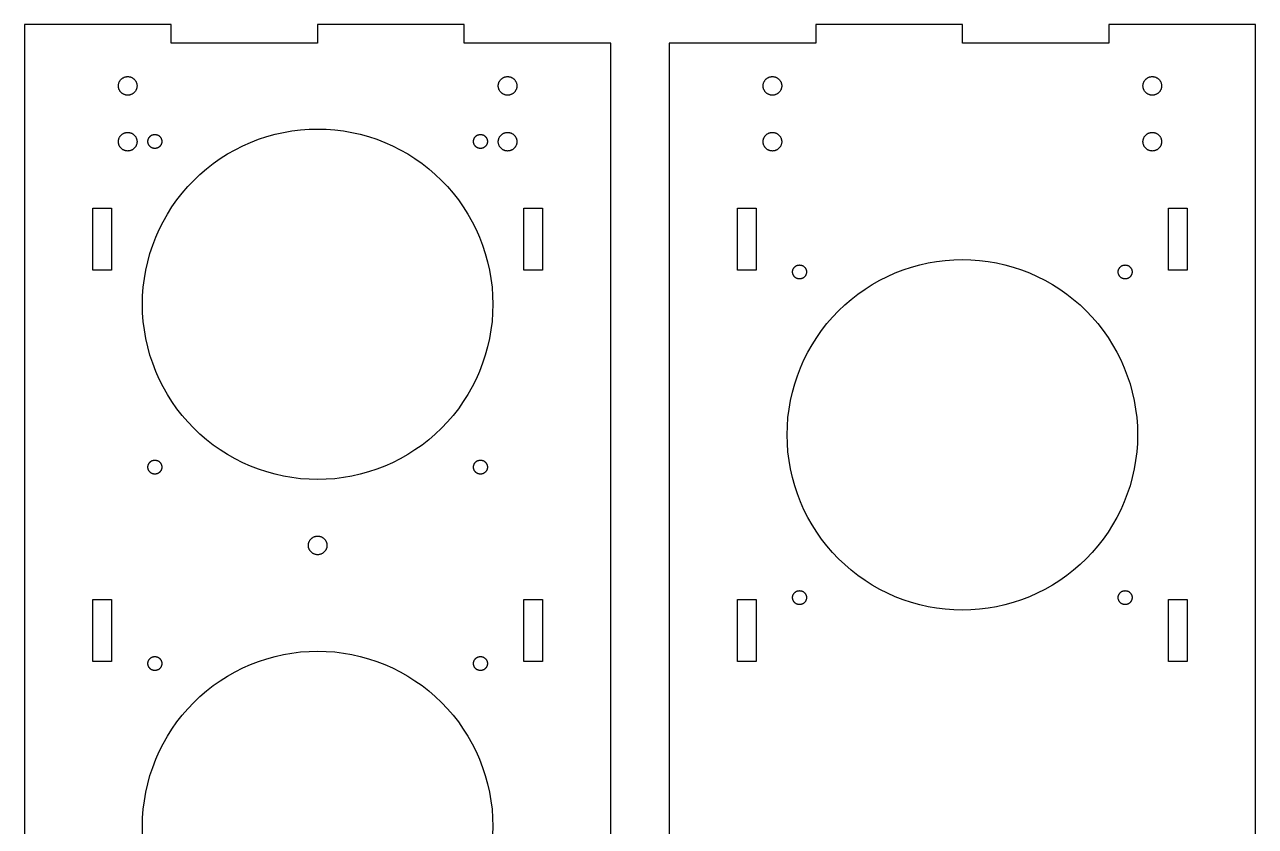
# Model space of a CAD drawing. Extents: x 0 to 927, y -6 to 1176.
# Drawn here: x 0 to 396.9, y 252.5 to 511 of the extents above; entities that cross this region are included whole.
import ezdxf

# ---------------------------------------------------------------- set-up
doc = ezdxf.new("R2010")
doc.units = 0
doc.layers.get('0').update_dxf_attribs({"linetype": 'CONTINUOUS'})

msp = doc.modelspace()

# ---------------------------------------------------------------- linework, layer by layer
for points in [[(47.25, 0), (94.5, 0), (94.5, -6), (141.75, -6), (141.75, 0), (189, 0), (189, 505), (141.75, 505), (141.75, 511), (94.5, 511), (94.5, 505), (47.25, 505), (47.25, 511), (0, 511), (0, -6), (47.25, -6)], [(302.4, 0), (349.65, 0), (349.65, -6), (396.9, -6), (396.9, 511), (349.65, 511), (349.65, 505), (302.4, 505), (302.4, 511), (255.15, 511), (255.15, 505), (207.9, 505), (207.9, 0), (255.15, 0), (255.15, -6), (302.4, -6)], [(33.1028, 488.254), (32.9559, 488.264), (32.8098, 488.282), (32.6647, 488.308), (32.5211, 488.34), (32.3791, 488.379), (32.2393, 488.425), (32.1019, 488.478), (31.9673, 488.538), (31.8358, 488.604), (31.7077, 488.677), (31.5833, 488.756), (31.4629, 488.84), (31.3468, 488.931), (31.2353, 489.027), (31.1287, 489.129), (31.0271, 489.235), (30.931, 489.347), (30.8404, 489.463), (30.7556, 489.583), (30.6768, 489.708), (30.6042, 489.836), (30.538, 489.967), (30.4784, 490.102), (30.4254, 490.239), (30.3792, 490.379), (30.3399, 490.521), (30.3076, 490.665), (30.2825, 490.81), (30.2644, 490.956), (30.2536, 491.103), (30.25, 491.25), (30.2536, 491.397), (30.2644, 491.544), (30.2825, 491.69), (30.3076, 491.835), (30.3399, 491.979), (30.3792, 492.121), (30.4254, 492.261), (30.4784, 492.398), (30.538, 492.533), (30.6042, 492.664), (30.6768, 492.792), (30.7556, 492.917), (30.8404, 493.037), (30.931, 493.153), (31.0271, 493.265), (31.1287, 493.371), (31.2353, 493.473), (31.3468, 493.569), (31.4629, 493.66), (31.5833, 493.744), (31.7077, 493.823), (31.8358, 493.896), (31.9673, 493.962), (32.1019, 494.022), (32.2393, 494.075), (32.3791, 494.121), (32.5211, 494.16), (32.6647, 494.192), (32.8098, 494.218), (32.9559, 494.236), (33.1028, 494.246), (33.25, 494.25), (33.3972, 494.246), (33.5441, 494.236), (33.6902, 494.218), (33.8353, 494.192), (33.9789, 494.16), (34.1209, 494.121), (34.2607, 494.075), (34.3981, 494.022), (34.5327, 493.962), (34.6642, 493.896), (34.7923, 493.823), (34.9167, 493.744), (35.0371, 493.66), (35.1532, 493.569), (35.2647, 493.473), (35.3713, 493.371), (35.4729, 493.265), (35.569, 493.153), (35.6596, 493.037), (35.7444, 492.917), (35.8232, 492.792), (35.8958, 492.664), (35.962, 492.533), (36.0216, 492.398), (36.0746, 492.261), (36.1208, 492.121), (36.1601, 491.979), (36.1924, 491.835), (36.2175, 491.69), (36.2356, 491.544), (36.2464, 491.397), (36.25, 491.25), (36.2464, 491.103), (36.2356, 490.956), (36.2175, 490.81), (36.1924, 490.665), (36.1601, 490.521), (36.1208, 490.379), (36.0746, 490.239), (36.0216, 490.102), (35.962, 489.967), (35.8958, 489.836), (35.8232, 489.708), (35.7444, 489.583), (35.6596, 489.463), (35.569, 489.347), (35.4729, 489.235), (35.3713, 489.129), (35.2647, 489.027), (35.1532, 488.931), (35.0371, 488.84), (34.9167, 488.756), (34.7923, 488.677), (34.6642, 488.604), (34.5327, 488.538), (34.3981, 488.478), (34.2607, 488.425), (34.1209, 488.379), (33.9789, 488.34), (33.8353, 488.308), (33.6902, 488.282), (33.5441, 488.264), (33.3972, 488.254), (33.25, 488.25)], [(155.603, 488.254), (155.456, 488.264), (155.31, 488.282), (155.165, 488.308), (155.021, 488.34), (154.879, 488.379), (154.739, 488.425), (154.602, 488.478), (154.467, 488.538), (154.336, 488.604), (154.208, 488.677), (154.083, 488.756), (153.963, 488.84), (153.847, 488.931), (153.735, 489.027), (153.629, 489.129), (153.527, 489.235), (153.431, 489.347), (153.34, 489.463), (153.256, 489.583), (153.177, 489.708), (153.104, 489.836), (153.038, 489.967), (152.978, 490.102), (152.925, 490.239), (152.879, 490.379), (152.84, 490.521), (152.808, 490.665), (152.782, 490.81), (152.764, 490.956), (152.754, 491.103), (152.75, 491.25), (152.754, 491.397), (152.764, 491.544), (152.782, 491.69), (152.808, 491.835), (152.84, 491.979), (152.879, 492.121), (152.925, 492.261), (152.978, 492.398), (153.038, 492.533), (153.104, 492.664), (153.177, 492.792), (153.256, 492.917), (153.34, 493.037), (153.431, 493.153), (153.527, 493.265), (153.629, 493.371), (153.735, 493.473), (153.847, 493.569), (153.963, 493.66), (154.083, 493.744), (154.208, 493.823), (154.336, 493.896), (154.467, 493.962), (154.602, 494.022), (154.739, 494.075), (154.879, 494.121), (155.021, 494.16), (155.165, 494.192), (155.31, 494.218), (155.456, 494.236), (155.603, 494.246), (155.75, 494.25), (155.897, 494.246), (156.044, 494.236), (156.19, 494.218), (156.335, 494.192), (156.479, 494.16), (156.621, 494.121), (156.761, 494.075), (156.898, 494.022), (157.033, 493.962), (157.164, 493.896), (157.292, 493.823), (157.417, 493.744), (157.537, 493.66), (157.653, 493.569), (157.765, 493.473), (157.871, 493.371), (157.973, 493.265), (158.069, 493.153), (158.16, 493.037), (158.244, 492.917), (158.323, 492.792), (158.396, 492.664), (158.462, 492.533), (158.522, 492.398), (158.575, 492.261), (158.621, 492.121), (158.66, 491.979), (158.692, 491.835), (158.718, 491.69), (158.736, 491.544), (158.746, 491.397), (158.75, 491.25), (158.746, 491.103), (158.736, 490.956), (158.718, 490.81), (158.692, 490.665), (158.66, 490.521), (158.621, 490.379), (158.575, 490.239), (158.522, 490.102), (158.462, 489.967), (158.396, 489.836), (158.323, 489.708), (158.244, 489.583), (158.16, 489.463), (158.069, 489.347), (157.973, 489.235), (157.871, 489.129), (157.765, 489.027), (157.653, 488.931), (157.537, 488.84), (157.417, 488.756), (157.292, 488.677), (157.164, 488.604), (157.033, 488.538), (156.898, 488.478), (156.761, 488.425), (156.621, 488.379), (156.479, 488.34), (156.335, 488.308), (156.19, 488.282), (156.044, 488.264), (155.897, 488.254), (155.75, 488.25)], [(241.003, 488.254), (240.856, 488.264), (240.71, 488.282), (240.565, 488.308), (240.421, 488.34), (240.279, 488.379), (240.139, 488.425), (240.002, 488.478), (239.867, 488.538), (239.736, 488.604), (239.608, 488.677), (239.483, 488.756), (239.363, 488.84), (239.247, 488.931), (239.135, 489.027), (239.029, 489.129), (238.927, 489.235), (238.831, 489.347), (238.74, 489.463), (238.656, 489.583), (238.577, 489.708), (238.504, 489.836), (238.438, 489.967), (238.378, 490.102), (238.325, 490.239), (238.279, 490.379), (238.24, 490.521), (238.208, 490.665), (238.182, 490.81), (238.164, 490.956), (238.154, 491.103), (238.15, 491.25), (238.154, 491.397), (238.164, 491.544), (238.182, 491.69), (238.208, 491.835), (238.24, 491.979), (238.279, 492.121), (238.325, 492.261), (238.378, 492.398), (238.438, 492.533), (238.504, 492.664), (238.577, 492.792), (238.656, 492.917), (238.74, 493.037), (238.831, 493.153), (238.927, 493.265), (239.029, 493.371), (239.135, 493.473), (239.247, 493.569), (239.363, 493.66), (239.483, 493.744), (239.608, 493.823), (239.736, 493.896), (239.867, 493.962), (240.002, 494.022), (240.139, 494.075), (240.279, 494.121), (240.421, 494.16), (240.565, 494.192), (240.71, 494.218), (240.856, 494.236), (241.003, 494.246), (241.15, 494.25), (241.297, 494.246), (241.444, 494.236), (241.59, 494.218), (241.735, 494.192), (241.879, 494.16), (242.021, 494.121), (242.161, 494.075), (242.298, 494.022), (242.433, 493.962), (242.564, 493.896), (242.692, 493.823), (242.817, 493.744), (242.937, 493.66), (243.053, 493.569), (243.165, 493.473), (243.271, 493.371), (243.373, 493.265), (243.469, 493.153), (243.56, 493.037), (243.644, 492.917), (243.723, 492.792), (243.796, 492.664), (243.862, 492.533), (243.922, 492.398), (243.975, 492.261), (244.021, 492.121), (244.06, 491.979), (244.092, 491.835), (244.118, 491.69), (244.136, 491.544), (244.146, 491.397), (244.15, 491.25), (244.146, 491.103), (244.136, 490.956), (244.118, 490.81), (244.092, 490.665), (244.06, 490.521), (244.021, 490.379), (243.975, 490.239), (243.922, 490.102), (243.862, 489.967), (243.796, 489.836), (243.723, 489.708), (243.644, 489.583), (243.56, 489.463), (243.469, 489.347), (243.373, 489.235), (243.271, 489.129), (243.165, 489.027), (243.053, 488.931), (242.937, 488.84), (242.817, 488.756), (242.692, 488.677), (242.564, 488.604), (242.433, 488.538), (242.298, 488.478), (242.161, 488.425), (242.021, 488.379), (241.879, 488.34), (241.735, 488.308), (241.59, 488.282), (241.444, 488.264), (241.297, 488.254), (241.15, 488.25)], [(363.503, 488.254), (363.356, 488.264), (363.21, 488.282), (363.065, 488.308), (362.921, 488.34), (362.779, 488.379), (362.639, 488.425), (362.502, 488.478), (362.367, 488.538), (362.236, 488.604), (362.108, 488.677), (361.983, 488.756), (361.863, 488.84), (361.747, 488.931), (361.635, 489.027), (361.529, 489.129), (361.427, 489.235), (361.331, 489.347), (361.24, 489.463), (361.156, 489.583), (361.077, 489.708), (361.004, 489.836), (360.938, 489.967), (360.878, 490.102), (360.825, 490.239), (360.779, 490.379), (360.74, 490.521), (360.708, 490.665), (360.682, 490.81), (360.664, 490.956), (360.654, 491.103), (360.65, 491.25), (360.654, 491.397), (360.664, 491.544), (360.682, 491.69), (360.708, 491.835), (360.74, 491.979), (360.779, 492.121), (360.825, 492.261), (360.878, 492.398), (360.938, 492.533), (361.004, 492.664), (361.077, 492.792), (361.156, 492.917), (361.24, 493.037), (361.331, 493.153), (361.427, 493.265), (361.529, 493.371), (361.635, 493.473), (361.747, 493.569), (361.863, 493.66), (361.983, 493.744), (362.108, 493.823), (362.236, 493.896), (362.367, 493.962), (362.502, 494.022), (362.639, 494.075), (362.779, 494.121), (362.921, 494.16), (363.065, 494.192), (363.21, 494.218), (363.356, 494.236), (363.503, 494.246), (363.65, 494.25), (363.797, 494.246), (363.944, 494.236), (364.09, 494.218), (364.235, 494.192), (364.379, 494.16), (364.521, 494.121), (364.661, 494.075), (364.798, 494.022), (364.933, 493.962), (365.064, 493.896), (365.192, 493.823), (365.317, 493.744), (365.437, 493.66), (365.553, 493.569), (365.665, 493.473), (365.771, 493.371), (365.873, 493.265), (365.969, 493.153), (366.06, 493.037), (366.144, 492.917), (366.223, 492.792), (366.296, 492.664), (366.362, 492.533), (366.422, 492.398), (366.475, 492.261), (366.521, 492.121), (366.56, 491.979), (366.592, 491.835), (366.618, 491.69), (366.636, 491.544), (366.646, 491.397), (366.65, 491.25), (366.646, 491.103), (366.636, 490.956), (366.618, 490.81), (366.592, 490.665), (366.56, 490.521), (366.521, 490.379), (366.475, 490.239), (366.422, 490.102), (366.362, 489.967), (366.296, 489.836), (366.223, 489.708), (366.144, 489.583), (366.06, 489.463), (365.969, 489.347), (365.873, 489.235), (365.771, 489.129), (365.665, 489.027), (365.553, 488.931), (365.437, 488.84), (365.317, 488.756), (365.192, 488.677), (365.064, 488.604), (364.933, 488.538), (364.798, 488.478), (364.661, 488.425), (364.521, 488.379), (364.379, 488.34), (364.235, 488.308), (364.09, 488.282), (363.944, 488.264), (363.797, 488.254), (363.65, 488.25)], [(91.7277, 364.401), (88.962, 364.605), (86.2097, 364.945), (83.4774, 365.419), (80.7716, 366.027), (78.0989, 366.766), (75.4657, 367.636), (72.8784, 368.634), (70.3431, 369.758), (67.8661, 371.005), (65.4532, 372.372), (63.1103, 373.855), (60.843, 375.452), (58.6568, 377.158), (56.5569, 378.97), (54.5485, 380.882), (52.6363, 382.89), (50.8249, 384.99), (49.1188, 387.176), (47.522, 389.444), (46.0383, 391.787), (44.6714, 394.199), (43.4246, 396.676), (42.3008, 399.212), (41.3028, 401.799), (40.4329, 404.432), (39.6932, 407.105), (39.0856, 409.811), (38.6115, 412.543), (38.2721, 415.295), (38.0681, 418.061), (38, 420.833), (38.0681, 423.606), (38.2721, 426.371), (38.6115, 429.124), (39.0856, 431.856), (39.6932, 434.562), (40.4329, 437.234), (41.3028, 439.868), (42.3008, 442.455), (43.4246, 444.99), (44.6714, 447.467), (46.0383, 449.88), (47.522, 452.223), (49.1188, 454.49), (50.8249, 456.677), (52.6363, 458.776), (54.5485, 460.785), (56.5569, 462.697), (58.6568, 464.508), (60.843, 466.215), (63.1103, 467.811), (65.4532, 469.295), (67.8661, 470.662), (70.3431, 471.909), (72.8784, 473.033), (75.4657, 474.031), (78.0989, 474.9), (80.7716, 475.64), (83.4774, 476.248), (86.2097, 476.722), (88.962, 477.061), (91.7277, 477.265), (94.5, 477.333), (97.2723, 477.265), (100.038, 477.061), (102.79, 476.722), (105.523, 476.248), (108.228, 475.64), (110.901, 474.9), (113.534, 474.031), (116.122, 473.033), (118.657, 471.909), (121.134, 470.662), (123.547, 469.295), (125.89, 467.811), (128.157, 466.215), (130.343, 464.508), (132.443, 462.697), (134.452, 460.785), (136.364, 458.776), (138.175, 456.677), (139.881, 454.49), (141.478, 452.223), (142.962, 449.88), (144.329, 447.467), (145.575, 444.99), (146.699, 442.455), (147.697, 439.868), (148.567, 437.234), (149.307, 434.562), (149.914, 431.856), (150.388, 429.124), (150.728, 426.371), (150.932, 423.606), (151, 420.833), (150.932, 418.061), (150.728, 415.295), (150.388, 412.543), (149.914, 409.811), (149.307, 407.105), (148.567, 404.432), (147.697, 401.799), (146.699, 399.212), (145.575, 396.676), (144.329, 394.199), (142.962, 391.787), (141.478, 389.444), (139.881, 387.176), (138.175, 384.99), (136.364, 382.89), (134.452, 380.882), (132.443, 378.97), (130.343, 377.158), (128.157, 375.452), (125.89, 373.855), (123.547, 372.372), (121.134, 371.005), (118.657, 369.758), (116.122, 368.634), (113.534, 367.636), (110.901, 366.766), (108.228, 366.027), (105.523, 365.419), (102.79, 364.945), (100.038, 364.605), (97.2723, 364.401), (94.5, 364.333)], [(33.1028, 470.254), (32.9559, 470.264), (32.8098, 470.282), (32.6647, 470.308), (32.5211, 470.34), (32.3791, 470.379), (32.2393, 470.425), (32.1019, 470.478), (31.9673, 470.538), (31.8358, 470.604), (31.7077, 470.677), (31.5833, 470.756), (31.4629, 470.84), (31.3468, 470.931), (31.2353, 471.027), (31.1287, 471.129), (31.0271, 471.235), (30.931, 471.347), (30.8404, 471.463), (30.7556, 471.583), (30.6768, 471.708), (30.6042, 471.836), (30.538, 471.967), (30.4784, 472.102), (30.4254, 472.239), (30.3792, 472.379), (30.3399, 472.521), (30.3076, 472.665), (30.2825, 472.81), (30.2644, 472.956), (30.2536, 473.103), (30.25, 473.25), (30.2536, 473.397), (30.2644, 473.544), (30.2825, 473.69), (30.3076, 473.835), (30.3399, 473.979), (30.3792, 474.121), (30.4254, 474.261), (30.4784, 474.398), (30.538, 474.533), (30.6042, 474.664), (30.6768, 474.792), (30.7556, 474.917), (30.8404, 475.037), (30.931, 475.153), (31.0271, 475.265), (31.1287, 475.371), (31.2353, 475.473), (31.3468, 475.569), (31.4629, 475.66), (31.5833, 475.744), (31.7077, 475.823), (31.8358, 475.896), (31.9673, 475.962), (32.1019, 476.022), (32.2393, 476.075), (32.3791, 476.121), (32.5211, 476.16), (32.6647, 476.192), (32.8098, 476.218), (32.9559, 476.236), (33.1028, 476.246), (33.25, 476.25), (33.3972, 476.246), (33.5441, 476.236), (33.6902, 476.218), (33.8353, 476.192), (33.9789, 476.16), (34.1209, 476.121), (34.2607, 476.075), (34.3981, 476.022), (34.5327, 475.962), (34.6642, 475.896), (34.7923, 475.823), (34.9167, 475.744), (35.0371, 475.66), (35.1532, 475.569), (35.2647, 475.473), (35.3713, 475.371), (35.4729, 475.265), (35.569, 475.153), (35.6596, 475.037), (35.7444, 474.917), (35.8232, 474.792), (35.8958, 474.664), (35.962, 474.533), (36.0216, 474.398), (36.0746, 474.261), (36.1208, 474.121), (36.1601, 473.979), (36.1924, 473.835), (36.2175, 473.69), (36.2356, 473.544), (36.2464, 473.397), (36.25, 473.25), (36.2464, 473.103), (36.2356, 472.956), (36.2175, 472.81), (36.1924, 472.665), (36.1601, 472.521), (36.1208, 472.379), (36.0746, 472.239), (36.0216, 472.102), (35.962, 471.967), (35.8958, 471.836), (35.8232, 471.708), (35.7444, 471.583), (35.6596, 471.463), (35.569, 471.347), (35.4729, 471.235), (35.3713, 471.129), (35.2647, 471.027), (35.1532, 470.931), (35.0371, 470.84), (34.9167, 470.756), (34.7923, 470.677), (34.6642, 470.604), (34.5327, 470.538), (34.3981, 470.478), (34.2607, 470.425), (34.1209, 470.379), (33.9789, 470.34), (33.8353, 470.308), (33.6902, 470.282), (33.5441, 470.264), (33.3972, 470.254), (33.25, 470.25)], [(41.8896, 471.086), (41.7795, 471.094), (41.6699, 471.108), (41.561, 471.127), (41.4533, 471.151), (41.3469, 471.18), (41.242, 471.215), (41.139, 471.255), (41.038, 471.299), (40.9394, 471.349), (40.8433, 471.403), (40.75, 471.463), (40.6597, 471.526), (40.5726, 471.594), (40.489, 471.666), (40.409, 471.742), (40.3329, 471.822), (40.2607, 471.906), (40.1928, 471.993), (40.1292, 472.083), (40.0701, 472.177), (40.0157, 472.273), (39.966, 472.371), (39.9213, 472.472), (39.8815, 472.575), (39.8469, 472.68), (39.8174, 472.787), (39.7932, 472.894), (39.7744, 473.003), (39.7608, 473.113), (39.7527, 473.223), (39.75, 473.333), (39.7527, 473.444), (39.7608, 473.554), (39.7744, 473.663), (39.7932, 473.772), (39.8174, 473.88), (39.8469, 473.986), (39.8815, 474.091), (39.9213, 474.194), (39.966, 474.295), (40.0157, 474.394), (40.0701, 474.49), (40.1292, 474.583), (40.1928, 474.674), (40.2607, 474.761), (40.3329, 474.844), (40.409, 474.924), (40.489, 475), (40.5726, 475.073), (40.6597, 475.141), (40.75, 475.204), (40.8433, 475.263), (40.9394, 475.318), (41.038, 475.367), (41.139, 475.412), (41.242, 475.452), (41.3469, 475.486), (41.4533, 475.516), (41.561, 475.54), (41.6699, 475.559), (41.7795, 475.572), (41.8896, 475.581), (42, 475.583), (42.1104, 475.581), (42.2205, 475.572), (42.3301, 475.559), (42.439, 475.54), (42.5467, 475.516), (42.6531, 475.486), (42.758, 475.452), (42.861, 475.412), (42.962, 475.367), (43.0606, 475.318), (43.1567, 475.263), (43.25, 475.204), (43.3403, 475.141), (43.4274, 475.073), (43.511, 475), (43.591, 474.924), (43.6671, 474.844), (43.7393, 474.761), (43.8072, 474.674), (43.8708, 474.583), (43.9299, 474.49), (43.9843, 474.394), (44.034, 474.295), (44.0787, 474.194), (44.1185, 474.091), (44.1531, 473.986), (44.1826, 473.88), (44.2068, 473.772), (44.2256, 473.663), (44.2392, 473.554), (44.2473, 473.444), (44.25, 473.333), (44.2473, 473.223), (44.2392, 473.113), (44.2256, 473.003), (44.2068, 472.894), (44.1826, 472.787), (44.1531, 472.68), (44.1185, 472.575), (44.0787, 472.472), (44.034, 472.371), (43.9843, 472.273), (43.9299, 472.177), (43.8708, 472.083), (43.8072, 471.993), (43.7393, 471.906), (43.6671, 471.822), (43.591, 471.742), (43.511, 471.666), (43.4274, 471.594), (43.3403, 471.526), (43.25, 471.463), (43.1567, 471.403), (43.0606, 471.349), (42.962, 471.299), (42.861, 471.255), (42.758, 471.215), (42.6531, 471.18), (42.5467, 471.151), (42.439, 471.127), (42.3301, 471.108), (42.2205, 471.094), (42.1104, 471.086), (42, 471.083)], [(146.89, 471.086), (146.779, 471.094), (146.67, 471.108), (146.561, 471.127), (146.453, 471.151), (146.347, 471.18), (146.242, 471.215), (146.139, 471.255), (146.038, 471.299), (145.939, 471.349), (145.843, 471.403), (145.75, 471.463), (145.66, 471.526), (145.573, 471.594), (145.489, 471.666), (145.409, 471.742), (145.333, 471.822), (145.261, 471.906), (145.193, 471.993), (145.129, 472.083), (145.07, 472.177), (145.016, 472.273), (144.966, 472.371), (144.921, 472.472), (144.882, 472.575), (144.847, 472.68), (144.817, 472.787), (144.793, 472.894), (144.774, 473.003), (144.761, 473.113), (144.753, 473.223), (144.75, 473.333), (144.753, 473.444), (144.761, 473.554), (144.774, 473.663), (144.793, 473.772), (144.817, 473.88), (144.847, 473.986), (144.882, 474.091), (144.921, 474.194), (144.966, 474.295), (145.016, 474.394), (145.07, 474.49), (145.129, 474.583), (145.193, 474.674), (145.261, 474.761), (145.333, 474.844), (145.409, 474.924), (145.489, 475), (145.573, 475.073), (145.66, 475.141), (145.75, 475.204), (145.843, 475.263), (145.939, 475.318), (146.038, 475.367), (146.139, 475.412), (146.242, 475.452), (146.347, 475.486), (146.453, 475.516), (146.561, 475.54), (146.67, 475.559), (146.779, 475.572), (146.89, 475.581), (147, 475.583), (147.11, 475.581), (147.221, 475.572), (147.33, 475.559), (147.439, 475.54), (147.547, 475.516), (147.653, 475.486), (147.758, 475.452), (147.861, 475.412), (147.962, 475.367), (148.061, 475.318), (148.157, 475.263), (148.25, 475.204), (148.34, 475.141), (148.427, 475.073), (148.511, 475), (148.591, 474.924), (148.667, 474.844), (148.739, 474.761), (148.807, 474.674), (148.871, 474.583), (148.93, 474.49), (148.984, 474.394), (149.034, 474.295), (149.079, 474.194), (149.118, 474.091), (149.153, 473.986), (149.183, 473.88), (149.207, 473.772), (149.226, 473.663), (149.239, 473.554), (149.247, 473.444), (149.25, 473.333), (149.247, 473.223), (149.239, 473.113), (149.226, 473.003), (149.207, 472.894), (149.183, 472.787), (149.153, 472.68), (149.118, 472.575), (149.079, 472.472), (149.034, 472.371), (148.984, 472.273), (148.93, 472.177), (148.871, 472.083), (148.807, 471.993), (148.739, 471.906), (148.667, 471.822), (148.591, 471.742), (148.511, 471.666), (148.427, 471.594), (148.34, 471.526), (148.25, 471.463), (148.157, 471.403), (148.061, 471.349), (147.962, 471.299), (147.861, 471.255), (147.758, 471.215), (147.653, 471.18), (147.547, 471.151), (147.439, 471.127), (147.33, 471.108), (147.221, 471.094), (147.11, 471.086), (147, 471.083)], [(155.603, 470.254), (155.456, 470.264), (155.31, 470.282), (155.165, 470.308), (155.021, 470.34), (154.879, 470.379), (154.739, 470.425), (154.602, 470.478), (154.467, 470.538), (154.336, 470.604), (154.208, 470.677), (154.083, 470.756), (153.963, 470.84), (153.847, 470.931), (153.735, 471.027), (153.629, 471.129), (153.527, 471.235), (153.431, 471.347), (153.34, 471.463), (153.256, 471.583), (153.177, 471.708), (153.104, 471.836), (153.038, 471.967), (152.978, 472.102), (152.925, 472.239), (152.879, 472.379), (152.84, 472.521), (152.808, 472.665), (152.782, 472.81), (152.764, 472.956), (152.754, 473.103), (152.75, 473.25), (152.754, 473.397), (152.764, 473.544), (152.782, 473.69), (152.808, 473.835), (152.84, 473.979), (152.879, 474.121), (152.925, 474.261), (152.978, 474.398), (153.038, 474.533), (153.104, 474.664), (153.177, 474.792), (153.256, 474.917), (153.34, 475.037), (153.431, 475.153), (153.527, 475.265), (153.629, 475.371), (153.735, 475.473), (153.847, 475.569), (153.963, 475.66), (154.083, 475.744), (154.208, 475.823), (154.336, 475.896), (154.467, 475.962), (154.602, 476.022), (154.739, 476.075), (154.879, 476.121), (155.021, 476.16), (155.165, 476.192), (155.31, 476.218), (155.456, 476.236), (155.603, 476.246), (155.75, 476.25), (155.897, 476.246), (156.044, 476.236), (156.19, 476.218), (156.335, 476.192), (156.479, 476.16), (156.621, 476.121), (156.761, 476.075), (156.898, 476.022), (157.033, 475.962), (157.164, 475.896), (157.292, 475.823), (157.417, 475.744), (157.537, 475.66), (157.653, 475.569), (157.765, 475.473), (157.871, 475.371), (157.973, 475.265), (158.069, 475.153), (158.16, 475.037), (158.244, 474.917), (158.323, 474.792), (158.396, 474.664), (158.462, 474.533), (158.522, 474.398), (158.575, 474.261), (158.621, 474.121), (158.66, 473.979), (158.692, 473.835), (158.718, 473.69), (158.736, 473.544), (158.746, 473.397), (158.75, 473.25), (158.746, 473.103), (158.736, 472.956), (158.718, 472.81), (158.692, 472.665), (158.66, 472.521), (158.621, 472.379), (158.575, 472.239), (158.522, 472.102), (158.462, 471.967), (158.396, 471.836), (158.323, 471.708), (158.244, 471.583), (158.16, 471.463), (158.069, 471.347), (157.973, 471.235), (157.871, 471.129), (157.765, 471.027), (157.653, 470.931), (157.537, 470.84), (157.417, 470.756), (157.292, 470.677), (157.164, 470.604), (157.033, 470.538), (156.898, 470.478), (156.761, 470.425), (156.621, 470.379), (156.479, 470.34), (156.335, 470.308), (156.19, 470.282), (156.044, 470.264), (155.897, 470.254), (155.75, 470.25)], [(241.003, 470.254), (240.856, 470.264), (240.71, 470.282), (240.565, 470.308), (240.421, 470.34), (240.279, 470.379), (240.139, 470.425), (240.002, 470.478), (239.867, 470.538), (239.736, 470.604), (239.608, 470.677), (239.483, 470.756), (239.363, 470.84), (239.247, 470.931), (239.135, 471.027), (239.029, 471.129), (238.927, 471.235), (238.831, 471.347), (238.74, 471.463), (238.656, 471.583), (238.577, 471.708), (238.504, 471.836), (238.438, 471.967), (238.378, 472.102), (238.325, 472.239), (238.279, 472.379), (238.24, 472.521), (238.208, 472.665), (238.182, 472.81), (238.164, 472.956), (238.154, 473.103), (238.15, 473.25), (238.154, 473.397), (238.164, 473.544), (238.182, 473.69), (238.208, 473.835), (238.24, 473.979), (238.279, 474.121), (238.325, 474.261), (238.378, 474.398), (238.438, 474.533), (238.504, 474.664), (238.577, 474.792), (238.656, 474.917), (238.74, 475.037), (238.831, 475.153), (238.927, 475.265), (239.029, 475.371), (239.135, 475.473), (239.247, 475.569), (239.363, 475.66), (239.483, 475.744), (239.608, 475.823), (239.736, 475.896), (239.867, 475.962), (240.002, 476.022), (240.139, 476.075), (240.279, 476.121), (240.421, 476.16), (240.565, 476.192), (240.71, 476.218), (240.856, 476.236), (241.003, 476.246), (241.15, 476.25), (241.297, 476.246), (241.444, 476.236), (241.59, 476.218), (241.735, 476.192), (241.879, 476.16), (242.021, 476.121), (242.161, 476.075), (242.298, 476.022), (242.433, 475.962), (242.564, 475.896), (242.692, 475.823), (242.817, 475.744), (242.937, 475.66), (243.053, 475.569), (243.165, 475.473), (243.271, 475.371), (243.373, 475.265), (243.469, 475.153), (243.56, 475.037), (243.644, 474.917), (243.723, 474.792), (243.796, 474.664), (243.862, 474.533), (243.922, 474.398), (243.975, 474.261), (244.021, 474.121), (244.06, 473.979), (244.092, 473.835), (244.118, 473.69), (244.136, 473.544), (244.146, 473.397), (244.15, 473.25), (244.146, 473.103), (244.136, 472.956), (244.118, 472.81), (244.092, 472.665), (244.06, 472.521), (244.021, 472.379), (243.975, 472.239), (243.922, 472.102), (243.862, 471.967), (243.796, 471.836), (243.723, 471.708), (243.644, 471.583), (243.56, 471.463), (243.469, 471.347), (243.373, 471.235), (243.271, 471.129), (243.165, 471.027), (243.053, 470.931), (242.937, 470.84), (242.817, 470.756), (242.692, 470.677), (242.564, 470.604), (242.433, 470.538), (242.298, 470.478), (242.161, 470.425), (242.021, 470.379), (241.879, 470.34), (241.735, 470.308), (241.59, 470.282), (241.444, 470.264), (241.297, 470.254), (241.15, 470.25)], [(363.503, 470.254), (363.356, 470.264), (363.21, 470.282), (363.065, 470.308), (362.921, 470.34), (362.779, 470.379), (362.639, 470.425), (362.502, 470.478), (362.367, 470.538), (362.236, 470.604), (362.108, 470.677), (361.983, 470.756), (361.863, 470.84), (361.747, 470.931), (361.635, 471.027), (361.529, 471.129), (361.427, 471.235), (361.331, 471.347), (361.24, 471.463), (361.156, 471.583), (361.077, 471.708), (361.004, 471.836), (360.938, 471.967), (360.878, 472.102), (360.825, 472.239), (360.779, 472.379), (360.74, 472.521), (360.708, 472.665), (360.682, 472.81), (360.664, 472.956), (360.654, 473.103), (360.65, 473.25), (360.654, 473.397), (360.664, 473.544), (360.682, 473.69), (360.708, 473.835), (360.74, 473.979), (360.779, 474.121), (360.825, 474.261), (360.878, 474.398), (360.938, 474.533), (361.004, 474.664), (361.077, 474.792), (361.156, 474.917), (361.24, 475.037), (361.331, 475.153), (361.427, 475.265), (361.529, 475.371), (361.635, 475.473), (361.747, 475.569), (361.863, 475.66), (361.983, 475.744), (362.108, 475.823), (362.236, 475.896), (362.367, 475.962), (362.502, 476.022), (362.639, 476.075), (362.779, 476.121), (362.921, 476.16), (363.065, 476.192), (363.21, 476.218), (363.356, 476.236), (363.503, 476.246), (363.65, 476.25), (363.797, 476.246), (363.944, 476.236), (364.09, 476.218), (364.235, 476.192), (364.379, 476.16), (364.521, 476.121), (364.661, 476.075), (364.798, 476.022), (364.933, 475.962), (365.064, 475.896), (365.192, 475.823), (365.317, 475.744), (365.437, 475.66), (365.553, 475.569), (365.665, 475.473), (365.771, 475.371), (365.873, 475.265), (365.969, 475.153), (366.06, 475.037), (366.144, 474.917), (366.223, 474.792), (366.296, 474.664), (366.362, 474.533), (366.422, 474.398), (366.475, 474.261), (366.521, 474.121), (366.56, 473.979), (366.592, 473.835), (366.618, 473.69), (366.636, 473.544), (366.646, 473.397), (366.65, 473.25), (366.646, 473.103), (366.636, 472.956), (366.618, 472.81), (366.592, 472.665), (366.56, 472.521), (366.521, 472.379), (366.475, 472.239), (366.422, 472.102), (366.362, 471.967), (366.296, 471.836), (366.223, 471.708), (366.144, 471.583), (366.06, 471.463), (365.969, 471.347), (365.873, 471.235), (365.771, 471.129), (365.665, 471.027), (365.553, 470.931), (365.437, 470.84), (365.317, 470.756), (365.192, 470.677), (365.064, 470.604), (364.933, 470.538), (364.798, 470.478), (364.661, 470.425), (364.521, 470.379), (364.379, 470.34), (364.235, 470.308), (364.09, 470.282), (363.944, 470.264), (363.797, 470.254), (363.65, 470.25)], [(22, 451.875), (28, 451.875), (28, 431.875), (22, 431.875)], [(161, 451.875), (167, 451.875), (167, 431.875), (161, 431.875)], [(229.9, 451.875), (235.9, 451.875), (235.9, 431.875), (229.9, 431.875)], [(368.9, 451.875), (374.9, 451.875), (374.9, 431.875), (368.9, 431.875)], [(299.628, 322.318), (296.862, 322.522), (294.11, 322.862), (291.377, 323.336), (288.672, 323.943), (285.999, 324.683), (283.366, 325.553), (280.778, 326.551), (278.243, 327.675), (275.766, 328.921), (273.353, 330.288), (271.01, 331.772), (268.743, 333.369), (266.557, 335.075), (264.457, 336.886), (262.448, 338.798), (260.536, 340.807), (258.725, 342.907), (257.019, 345.093), (255.422, 347.36), (253.938, 349.703), (252.571, 352.116), (251.325, 354.593), (250.201, 357.128), (249.203, 359.716), (248.333, 362.349), (247.593, 365.022), (246.986, 367.727), (246.512, 370.46), (246.172, 373.212), (245.968, 375.978), (245.9, 378.75), (245.968, 381.522), (246.172, 384.288), (246.512, 387.04), (246.986, 389.773), (247.593, 392.478), (248.333, 395.151), (249.203, 397.784), (250.201, 400.372), (251.325, 402.907), (252.571, 405.384), (253.938, 407.797), (255.422, 410.14), (257.019, 412.407), (258.725, 414.593), (260.536, 416.693), (262.448, 418.702), (264.457, 420.614), (266.557, 422.425), (268.743, 424.131), (271.01, 425.728), (273.353, 427.212), (275.766, 428.579), (278.243, 429.825), (280.778, 430.949), (283.366, 431.947), (285.999, 432.817), (288.672, 433.557), (291.377, 434.164), (294.11, 434.638), (296.862, 434.978), (299.628, 435.182), (302.4, 435.25), (305.172, 435.182), (307.938, 434.978), (310.69, 434.638), (313.423, 434.164), (316.128, 433.557), (318.801, 432.817), (321.434, 431.947), (324.022, 430.949), (326.557, 429.825), (329.034, 428.579), (331.447, 427.212), (333.79, 425.728), (336.057, 424.131), (338.243, 422.425), (340.343, 420.614), (342.352, 418.702), (344.264, 416.693), (346.075, 414.593), (347.781, 412.407), (349.378, 410.14), (350.862, 407.797), (352.229, 405.384), (353.475, 402.907), (354.599, 400.372), (355.597, 397.784), (356.467, 395.151), (357.207, 392.478), (357.814, 389.773), (358.288, 387.04), (358.628, 384.288), (358.832, 381.522), (358.9, 378.75), (358.832, 375.978), (358.628, 373.212), (358.288, 370.46), (357.814, 367.727), (357.207, 365.022), (356.467, 362.349), (355.597, 359.716), (354.599, 357.128), (353.475, 354.593), (352.229, 352.116), (350.862, 349.703), (349.378, 347.36), (347.781, 345.093), (346.075, 342.907), (344.264, 340.807), (342.352, 338.798), (340.343, 336.886), (338.243, 335.075), (336.057, 333.369), (333.79, 331.772), (331.447, 330.288), (329.034, 328.921), (326.557, 327.675), (324.022, 326.551), (321.434, 325.553), (318.801, 324.683), (316.128, 323.943), (313.423, 323.336), (310.69, 322.862), (307.938, 322.522), (305.172, 322.318), (302.4, 322.25)], [(249.79, 429.003), (249.679, 429.011), (249.57, 429.024), (249.461, 429.043), (249.353, 429.067), (249.247, 429.097), (249.142, 429.132), (249.039, 429.171), (248.938, 429.216), (248.839, 429.266), (248.743, 429.32), (248.65, 429.379), (248.56, 429.443), (248.473, 429.511), (248.389, 429.583), (248.309, 429.659), (248.233, 429.739), (248.161, 429.823), (248.093, 429.91), (248.029, 430), (247.97, 430.093), (247.916, 430.189), (247.866, 430.288), (247.821, 430.389), (247.782, 430.492), (247.747, 430.597), (247.717, 430.703), (247.693, 430.811), (247.674, 430.92), (247.661, 431.029), (247.653, 431.14), (247.65, 431.25), (247.653, 431.36), (247.661, 431.471), (247.674, 431.58), (247.693, 431.689), (247.717, 431.797), (247.747, 431.903), (247.782, 432.008), (247.821, 432.111), (247.866, 432.212), (247.916, 432.311), (247.97, 432.407), (248.029, 432.5), (248.093, 432.59), (248.161, 432.677), (248.233, 432.761), (248.309, 432.841), (248.389, 432.917), (248.473, 432.989), (248.56, 433.057), (248.65, 433.121), (248.743, 433.18), (248.839, 433.234), (248.938, 433.284), (249.039, 433.329), (249.142, 433.368), (249.247, 433.403), (249.353, 433.433), (249.461, 433.457), (249.57, 433.476), (249.679, 433.489), (249.79, 433.497), (249.9, 433.5), (250.01, 433.497), (250.121, 433.489), (250.23, 433.476), (250.339, 433.457), (250.447, 433.433), (250.553, 433.403), (250.658, 433.368), (250.761, 433.329), (250.862, 433.284), (250.961, 433.234), (251.057, 433.18), (251.15, 433.121), (251.24, 433.057), (251.327, 432.989), (251.411, 432.917), (251.491, 432.841), (251.567, 432.761), (251.639, 432.677), (251.707, 432.59), (251.771, 432.5), (251.83, 432.407), (251.884, 432.311), (251.934, 432.212), (251.979, 432.111), (252.018, 432.008), (252.053, 431.903), (252.083, 431.797), (252.107, 431.689), (252.126, 431.58), (252.139, 431.471), (252.147, 431.36), (252.15, 431.25), (252.147, 431.14), (252.139, 431.029), (252.126, 430.92), (252.107, 430.811), (252.083, 430.703), (252.053, 430.597), (252.018, 430.492), (251.979, 430.389), (251.934, 430.288), (251.884, 430.189), (251.83, 430.093), (251.771, 430), (251.707, 429.91), (251.639, 429.823), (251.567, 429.739), (251.491, 429.659), (251.411, 429.583), (251.327, 429.511), (251.24, 429.443), (251.15, 429.379), (251.057, 429.32), (250.961, 429.266), (250.862, 429.216), (250.761, 429.171), (250.658, 429.132), (250.553, 429.097), (250.447, 429.067), (250.339, 429.043), (250.23, 429.024), (250.121, 429.011), (250.01, 429.003), (249.9, 429)], [(354.79, 429.003), (354.679, 429.011), (354.57, 429.024), (354.461, 429.043), (354.353, 429.067), (354.247, 429.097), (354.142, 429.132), (354.039, 429.171), (353.938, 429.216), (353.839, 429.266), (353.743, 429.32), (353.65, 429.379), (353.56, 429.443), (353.473, 429.511), (353.389, 429.583), (353.309, 429.659), (353.233, 429.739), (353.161, 429.823), (353.093, 429.91), (353.029, 430), (352.97, 430.093), (352.916, 430.189), (352.866, 430.288), (352.821, 430.389), (352.782, 430.492), (352.747, 430.597), (352.717, 430.703), (352.693, 430.811), (352.674, 430.92), (352.661, 431.029), (352.653, 431.14), (352.65, 431.25), (352.653, 431.36), (352.661, 431.471), (352.674, 431.58), (352.693, 431.689), (352.717, 431.797), (352.747, 431.903), (352.782, 432.008), (352.821, 432.111), (352.866, 432.212), (352.916, 432.311), (352.97, 432.407), (353.029, 432.5), (353.093, 432.59), (353.161, 432.677), (353.233, 432.761), (353.309, 432.841), (353.389, 432.917), (353.473, 432.989), (353.56, 433.057), (353.65, 433.121), (353.743, 433.18), (353.839, 433.234), (353.938, 433.284), (354.039, 433.329), (354.142, 433.368), (354.247, 433.403), (354.353, 433.433), (354.461, 433.457), (354.57, 433.476), (354.679, 433.489), (354.79, 433.497), (354.9, 433.5), (355.01, 433.497), (355.121, 433.489), (355.23, 433.476), (355.339, 433.457), (355.447, 433.433), (355.553, 433.403), (355.658, 433.368), (355.761, 433.329), (355.862, 433.284), (355.961, 433.234), (356.057, 433.18), (356.15, 433.121), (356.24, 433.057), (356.327, 432.989), (356.411, 432.917), (356.491, 432.841), (356.567, 432.761), (356.639, 432.677), (356.707, 432.59), (356.771, 432.5), (356.83, 432.407), (356.884, 432.311), (356.934, 432.212), (356.979, 432.111), (357.018, 432.008), (357.053, 431.903), (357.083, 431.797), (357.107, 431.689), (357.126, 431.58), (357.139, 431.471), (357.147, 431.36), (357.15, 431.25), (357.147, 431.14), (357.139, 431.029), (357.126, 430.92), (357.107, 430.811), (357.083, 430.703), (357.053, 430.597), (357.018, 430.492), (356.979, 430.389), (356.934, 430.288), (356.884, 430.189), (356.83, 430.093), (356.771, 430), (356.707, 429.91), (356.639, 429.823), (356.567, 429.739), (356.491, 429.659), (356.411, 429.583), (356.327, 429.511), (356.24, 429.443), (356.15, 429.379), (356.057, 429.32), (355.961, 429.266), (355.862, 429.216), (355.761, 429.171), (355.658, 429.132), (355.553, 429.097), (355.447, 429.067), (355.339, 429.043), (355.23, 429.024), (355.121, 429.011), (355.01, 429.003), (354.9, 429)], [(41.8896, 366.086), (41.7795, 366.094), (41.6699, 366.108), (41.561, 366.127), (41.4533, 366.151), (41.3469, 366.18), (41.242, 366.215), (41.139, 366.255), (41.038, 366.299), (40.9394, 366.349), (40.8433, 366.403), (40.75, 366.463), (40.6597, 366.526), (40.5726, 366.594), (40.489, 366.666), (40.409, 366.742), (40.3329, 366.822), (40.2607, 366.906), (40.1928, 366.993), (40.1292, 367.083), (40.0701, 367.177), (40.0157, 367.273), (39.966, 367.371), (39.9213, 367.472), (39.8815, 367.575), (39.8469, 367.68), (39.8174, 367.787), (39.7932, 367.894), (39.7744, 368.003), (39.7608, 368.113), (39.7527, 368.223), (39.75, 368.333), (39.7527, 368.444), (39.7608, 368.554), (39.7744, 368.663), (39.7932, 368.772), (39.8174, 368.88), (39.8469, 368.986), (39.8815, 369.091), (39.9213, 369.194), (39.966, 369.295), (40.0157, 369.394), (40.0701, 369.49), (40.1292, 369.583), (40.1928, 369.674), (40.2607, 369.761), (40.3329, 369.844), (40.409, 369.924), (40.489, 370), (40.5726, 370.073), (40.6597, 370.141), (40.75, 370.204), (40.8433, 370.263), (40.9394, 370.318), (41.038, 370.367), (41.139, 370.412), (41.242, 370.452), (41.3469, 370.486), (41.4533, 370.516), (41.561, 370.54), (41.6699, 370.559), (41.7795, 370.572), (41.8896, 370.581), (42, 370.583), (42.1104, 370.581), (42.2205, 370.572), (42.3301, 370.559), (42.439, 370.54), (42.5467, 370.516), (42.6531, 370.486), (42.758, 370.452), (42.861, 370.412), (42.962, 370.367), (43.0606, 370.318), (43.1567, 370.263), (43.25, 370.204), (43.3403, 370.141), (43.4274, 370.073), (43.511, 370), (43.591, 369.924), (43.6671, 369.844), (43.7393, 369.761), (43.8072, 369.674), (43.8708, 369.583), (43.9299, 369.49), (43.9843, 369.394), (44.034, 369.295), (44.0787, 369.194), (44.1185, 369.091), (44.1531, 368.986), (44.1826, 368.88), (44.2068, 368.772), (44.2256, 368.663), (44.2392, 368.554), (44.2473, 368.444), (44.25, 368.333), (44.2473, 368.223), (44.2392, 368.113), (44.2256, 368.003), (44.2068, 367.894), (44.1826, 367.787), (44.1531, 367.68), (44.1185, 367.575), (44.0787, 367.472), (44.034, 367.371), (43.9843, 367.273), (43.9299, 367.177), (43.8708, 367.083), (43.8072, 366.993), (43.7393, 366.906), (43.6671, 366.822), (43.591, 366.742), (43.511, 366.666), (43.4274, 366.594), (43.3403, 366.526), (43.25, 366.463), (43.1567, 366.403), (43.0606, 366.349), (42.962, 366.299), (42.861, 366.255), (42.758, 366.215), (42.6531, 366.18), (42.5467, 366.151), (42.439, 366.127), (42.3301, 366.108), (42.2205, 366.094), (42.1104, 366.086), (42, 366.083)], [(146.89, 366.086), (146.779, 366.094), (146.67, 366.108), (146.561, 366.127), (146.453, 366.151), (146.347, 366.18), (146.242, 366.215), (146.139, 366.255), (146.038, 366.299), (145.939, 366.349), (145.843, 366.403), (145.75, 366.463), (145.66, 366.526), (145.573, 366.594), (145.489, 366.666), (145.409, 366.742), (145.333, 366.822), (145.261, 366.906), (145.193, 366.993), (145.129, 367.083), (145.07, 367.177), (145.016, 367.273), (144.966, 367.371), (144.921, 367.472), (144.882, 367.575), (144.847, 367.68), (144.817, 367.787), (144.793, 367.894), (144.774, 368.003), (144.761, 368.113), (144.753, 368.223), (144.75, 368.333), (144.753, 368.444), (144.761, 368.554), (144.774, 368.663), (144.793, 368.772), (144.817, 368.88), (144.847, 368.986), (144.882, 369.091), (144.921, 369.194), (144.966, 369.295), (145.016, 369.394), (145.07, 369.49), (145.129, 369.583), (145.193, 369.674), (145.261, 369.761), (145.333, 369.844), (145.409, 369.924), (145.489, 370), (145.573, 370.073), (145.66, 370.141), (145.75, 370.204), (145.843, 370.263), (145.939, 370.318), (146.038, 370.367), (146.139, 370.412), (146.242, 370.452), (146.347, 370.486), (146.453, 370.516), (146.561, 370.54), (146.67, 370.559), (146.779, 370.572), (146.89, 370.581), (147, 370.583), (147.11, 370.581), (147.221, 370.572), (147.33, 370.559), (147.439, 370.54), (147.547, 370.516), (147.653, 370.486), (147.758, 370.452), (147.861, 370.412), (147.962, 370.367), (148.061, 370.318), (148.157, 370.263), (148.25, 370.204), (148.34, 370.141), (148.427, 370.073), (148.511, 370), (148.591, 369.924), (148.667, 369.844), (148.739, 369.761), (148.807, 369.674), (148.871, 369.583), (148.93, 369.49), (148.984, 369.394), (149.034, 369.295), (149.079, 369.194), (149.118, 369.091), (149.153, 368.986), (149.183, 368.88), (149.207, 368.772), (149.226, 368.663), (149.239, 368.554), (149.247, 368.444), (149.25, 368.333), (149.247, 368.223), (149.239, 368.113), (149.226, 368.003), (149.207, 367.894), (149.183, 367.787), (149.153, 367.68), (149.118, 367.575), (149.079, 367.472), (149.034, 367.371), (148.984, 367.273), (148.93, 367.177), (148.871, 367.083), (148.807, 366.993), (148.739, 366.906), (148.667, 366.822), (148.591, 366.742), (148.511, 366.666), (148.427, 366.594), (148.34, 366.526), (148.25, 366.463), (148.157, 366.403), (148.061, 366.349), (147.962, 366.299), (147.861, 366.255), (147.758, 366.215), (147.653, 366.18), (147.547, 366.151), (147.439, 366.127), (147.33, 366.108), (147.221, 366.094), (147.11, 366.086), (147, 366.083)], [(94.3528, 340.092), (94.2059, 340.103), (94.0598, 340.121), (93.9147, 340.146), (93.7711, 340.179), (93.6291, 340.218), (93.4893, 340.264), (93.3519, 340.317), (93.2173, 340.377), (93.0858, 340.443), (92.9577, 340.516), (92.8333, 340.594), (92.7129, 340.679), (92.5968, 340.77), (92.4853, 340.866), (92.3787, 340.967), (92.2771, 341.074), (92.181, 341.186), (92.0904, 341.302), (92.0056, 341.422), (91.9268, 341.546), (91.8542, 341.675), (91.788, 341.806), (91.7284, 341.941), (91.6754, 342.078), (91.6292, 342.218), (91.5899, 342.36), (91.5576, 342.504), (91.5325, 342.649), (91.5144, 342.795), (91.5036, 342.942), (91.5, 343.089), (91.5036, 343.236), (91.5144, 343.383), (91.5325, 343.529), (91.5576, 343.674), (91.5899, 343.818), (91.6292, 343.96), (91.6754, 344.099), (91.7284, 344.237), (91.788, 344.371), (91.8542, 344.503), (91.9268, 344.631), (92.0056, 344.755), (92.0904, 344.876), (92.181, 344.992), (92.2771, 345.103), (92.3787, 345.21), (92.4853, 345.312), (92.5968, 345.408), (92.7129, 345.498), (92.8333, 345.583), (92.9577, 345.662), (93.0858, 345.735), (93.2173, 345.801), (93.3519, 345.86), (93.4893, 345.913), (93.6291, 345.96), (93.7711, 345.999), (93.9147, 346.031), (94.0598, 346.056), (94.2059, 346.074), (94.3528, 346.085), (94.5, 346.089), (94.6472, 346.085), (94.7941, 346.074), (94.9402, 346.056), (95.0853, 346.031), (95.2289, 345.999), (95.3709, 345.96), (95.5107, 345.913), (95.6481, 345.86), (95.7827, 345.801), (95.9142, 345.735), (96.0423, 345.662), (96.1667, 345.583), (96.2871, 345.498), (96.4032, 345.408), (96.5147, 345.312), (96.6213, 345.21), (96.7229, 345.103), (96.819, 344.992), (96.9096, 344.876), (96.9944, 344.755), (97.0732, 344.631), (97.1458, 344.503), (97.212, 344.371), (97.2716, 344.237), (97.3246, 344.099), (97.3708, 343.96), (97.4101, 343.818), (97.4424, 343.674), (97.4675, 343.529), (97.4856, 343.383), (97.4964, 343.236), (97.5, 343.089), (97.4964, 342.942), (97.4856, 342.795), (97.4675, 342.649), (97.4424, 342.504), (97.4101, 342.36), (97.3708, 342.218), (97.3246, 342.078), (97.2716, 341.941), (97.212, 341.806), (97.1458, 341.675), (97.0732, 341.546), (96.9944, 341.422), (96.9096, 341.302), (96.819, 341.186), (96.7229, 341.074), (96.6213, 340.967), (96.5147, 340.866), (96.4032, 340.77), (96.2871, 340.679), (96.1667, 340.594), (96.0423, 340.516), (95.9142, 340.443), (95.7827, 340.377), (95.6481, 340.317), (95.5107, 340.264), (95.3709, 340.218), (95.2289, 340.179), (95.0853, 340.146), (94.9402, 340.121), (94.7941, 340.103), (94.6472, 340.092), (94.5, 340.089)], [(22, 325.625), (28, 325.625), (28, 305.625), (22, 305.625)], [(161, 325.625), (167, 325.625), (167, 305.625), (161, 305.625)], [(229.9, 325.625), (235.9, 325.625), (235.9, 305.625), (229.9, 305.625)], [(249.79, 324.003), (249.679, 324.011), (249.57, 324.024), (249.461, 324.043), (249.353, 324.067), (249.247, 324.097), (249.142, 324.132), (249.039, 324.171), (248.938, 324.216), (248.839, 324.266), (248.743, 324.32), (248.65, 324.379), (248.56, 324.443), (248.473, 324.511), (248.389, 324.583), (248.309, 324.659), (248.233, 324.739), (248.161, 324.823), (248.093, 324.91), (248.029, 325), (247.97, 325.093), (247.916, 325.189), (247.866, 325.288), (247.821, 325.389), (247.782, 325.492), (247.747, 325.597), (247.717, 325.703), (247.693, 325.811), (247.674, 325.92), (247.661, 326.029), (247.653, 326.14), (247.65, 326.25), (247.653, 326.36), (247.661, 326.471), (247.674, 326.58), (247.693, 326.689), (247.717, 326.797), (247.747, 326.903), (247.782, 327.008), (247.821, 327.111), (247.866, 327.212), (247.916, 327.311), (247.97, 327.407), (248.029, 327.5), (248.093, 327.59), (248.161, 327.677), (248.233, 327.761), (248.309, 327.841), (248.389, 327.917), (248.473, 327.989), (248.56, 328.057), (248.65, 328.121), (248.743, 328.18), (248.839, 328.234), (248.938, 328.284), (249.039, 328.329), (249.142, 328.368), (249.247, 328.403), (249.353, 328.433), (249.461, 328.457), (249.57, 328.476), (249.679, 328.489), (249.79, 328.497), (249.9, 328.5), (250.01, 328.497), (250.121, 328.489), (250.23, 328.476), (250.339, 328.457), (250.447, 328.433), (250.553, 328.403), (250.658, 328.368), (250.761, 328.329), (250.862, 328.284), (250.961, 328.234), (251.057, 328.18), (251.15, 328.121), (251.24, 328.057), (251.327, 327.989), (251.411, 327.917), (251.491, 327.841), (251.567, 327.761), (251.639, 327.677), (251.707, 327.59), (251.771, 327.5), (251.83, 327.407), (251.884, 327.311), (251.934, 327.212), (251.979, 327.111), (252.018, 327.008), (252.053, 326.903), (252.083, 326.797), (252.107, 326.689), (252.126, 326.58), (252.139, 326.471), (252.147, 326.36), (252.15, 326.25), (252.147, 326.14), (252.139, 326.029), (252.126, 325.92), (252.107, 325.811), (252.083, 325.703), (252.053, 325.597), (252.018, 325.492), (251.979, 325.389), (251.934, 325.288), (251.884, 325.189), (251.83, 325.093), (251.771, 325), (251.707, 324.91), (251.639, 324.823), (251.567, 324.739), (251.491, 324.659), (251.411, 324.583), (251.327, 324.511), (251.24, 324.443), (251.15, 324.379), (251.057, 324.32), (250.961, 324.266), (250.862, 324.216), (250.761, 324.171), (250.658, 324.132), (250.553, 324.097), (250.447, 324.067), (250.339, 324.043), (250.23, 324.024), (250.121, 324.011), (250.01, 324.003), (249.9, 324)], [(354.79, 324.003), (354.679, 324.011), (354.57, 324.024), (354.461, 324.043), (354.353, 324.067), (354.247, 324.097), (354.142, 324.132), (354.039, 324.171), (353.938, 324.216), (353.839, 324.266), (353.743, 324.32), (353.65, 324.379), (353.56, 324.443), (353.473, 324.511), (353.389, 324.583), (353.309, 324.659), (353.233, 324.739), (353.161, 324.823), (353.093, 324.91), (353.029, 325), (352.97, 325.093), (352.916, 325.189), (352.866, 325.288), (352.821, 325.389), (352.782, 325.492), (352.747, 325.597), (352.717, 325.703), (352.693, 325.811), (352.674, 325.92), (352.661, 326.029), (352.653, 326.14), (352.65, 326.25), (352.653, 326.36), (352.661, 326.471), (352.674, 326.58), (352.693, 326.689), (352.717, 326.797), (352.747, 326.903), (352.782, 327.008), (352.821, 327.111), (352.866, 327.212), (352.916, 327.311), (352.97, 327.407), (353.029, 327.5), (353.093, 327.59), (353.161, 327.677), (353.233, 327.761), (353.309, 327.841), (353.389, 327.917), (353.473, 327.989), (353.56, 328.057), (353.65, 328.121), (353.743, 328.18), (353.839, 328.234), (353.938, 328.284), (354.039, 328.329), (354.142, 328.368), (354.247, 328.403), (354.353, 328.433), (354.461, 328.457), (354.57, 328.476), (354.679, 328.489), (354.79, 328.497), (354.9, 328.5), (355.01, 328.497), (355.121, 328.489), (355.23, 328.476), (355.339, 328.457), (355.447, 328.433), (355.553, 328.403), (355.658, 328.368), (355.761, 328.329), (355.862, 328.284), (355.961, 328.234), (356.057, 328.18), (356.15, 328.121), (356.24, 328.057), (356.327, 327.989), (356.411, 327.917), (356.491, 327.841), (356.567, 327.761), (356.639, 327.677), (356.707, 327.59), (356.771, 327.5), (356.83, 327.407), (356.884, 327.311), (356.934, 327.212), (356.979, 327.111), (357.018, 327.008), (357.053, 326.903), (357.083, 326.797), (357.107, 326.689), (357.126, 326.58), (357.139, 326.471), (357.147, 326.36), (357.15, 326.25), (357.147, 326.14), (357.139, 326.029), (357.126, 325.92), (357.107, 325.811), (357.083, 325.703), (357.053, 325.597), (357.018, 325.492), (356.979, 325.389), (356.934, 325.288), (356.884, 325.189), (356.83, 325.093), (356.771, 325), (356.707, 324.91), (356.639, 324.823), (356.567, 324.739), (356.491, 324.659), (356.411, 324.583), (356.327, 324.511), (356.24, 324.443), (356.15, 324.379), (356.057, 324.32), (355.961, 324.266), (355.862, 324.216), (355.761, 324.171), (355.658, 324.132), (355.553, 324.097), (355.447, 324.067), (355.339, 324.043), (355.23, 324.024), (355.121, 324.011), (355.01, 324.003), (354.9, 324)], [(368.9, 325.625), (374.9, 325.625), (374.9, 305.625), (368.9, 305.625)], [(41.8896, 302.753), (41.7795, 302.761), (41.6699, 302.774), (41.561, 302.793), (41.4533, 302.817), (41.3469, 302.847), (41.242, 302.882), (41.139, 302.921), (41.038, 302.966), (40.9394, 303.016), (40.8433, 303.07), (40.75, 303.129), (40.6597, 303.193), (40.5726, 303.261), (40.489, 303.333), (40.409, 303.409), (40.3329, 303.489), (40.2607, 303.573), (40.1928, 303.66), (40.1292, 303.75), (40.0701, 303.843), (40.0157, 303.939), (39.966, 304.038), (39.9213, 304.139), (39.8815, 304.242), (39.8469, 304.347), (39.8174, 304.453), (39.7932, 304.561), (39.7744, 304.67), (39.7608, 304.779), (39.7527, 304.89), (39.75, 305), (39.7527, 305.11), (39.7608, 305.221), (39.7744, 305.33), (39.7932, 305.439), (39.8174, 305.547), (39.8469, 305.653), (39.8815, 305.758), (39.9213, 305.861), (39.966, 305.962), (40.0157, 306.061), (40.0701, 306.157), (40.1292, 306.25), (40.1928, 306.34), (40.2607, 306.427), (40.3329, 306.511), (40.409, 306.591), (40.489, 306.667), (40.5726, 306.739), (40.6597, 306.807), (40.75, 306.871), (40.8433, 306.93), (40.9394, 306.984), (41.038, 307.034), (41.139, 307.079), (41.242, 307.118), (41.3469, 307.153), (41.4533, 307.183), (41.561, 307.207), (41.6699, 307.226), (41.7795, 307.239), (41.8896, 307.247), (42, 307.25), (42.1104, 307.247), (42.2205, 307.239), (42.3301, 307.226), (42.439, 307.207), (42.5467, 307.183), (42.6531, 307.153), (42.758, 307.118), (42.861, 307.079), (42.962, 307.034), (43.0606, 306.984), (43.1567, 306.93), (43.25, 306.871), (43.3403, 306.807), (43.4274, 306.739), (43.511, 306.667), (43.591, 306.591), (43.6671, 306.511), (43.7393, 306.427), (43.8072, 306.34), (43.8708, 306.25), (43.9299, 306.157), (43.9843, 306.061), (44.034, 305.962), (44.0787, 305.861), (44.1185, 305.758), (44.1531, 305.653), (44.1826, 305.547), (44.2068, 305.439), (44.2256, 305.33), (44.2392, 305.221), (44.2473, 305.11), (44.25, 305), (44.2473, 304.89), (44.2392, 304.779), (44.2256, 304.67), (44.2068, 304.561), (44.1826, 304.453), (44.1531, 304.347), (44.1185, 304.242), (44.0787, 304.139), (44.034, 304.038), (43.9843, 303.939), (43.9299, 303.843), (43.8708, 303.75), (43.8072, 303.66), (43.7393, 303.573), (43.6671, 303.489), (43.591, 303.409), (43.511, 303.333), (43.4274, 303.261), (43.3403, 303.193), (43.25, 303.129), (43.1567, 303.07), (43.0606, 303.016), (42.962, 302.966), (42.861, 302.921), (42.758, 302.882), (42.6531, 302.847), (42.5467, 302.817), (42.439, 302.793), (42.3301, 302.774), (42.2205, 302.761), (42.1104, 302.753), (42, 302.75)], [(146.89, 302.753), (146.779, 302.761), (146.67, 302.774), (146.561, 302.793), (146.453, 302.817), (146.347, 302.847), (146.242, 302.882), (146.139, 302.921), (146.038, 302.966), (145.939, 303.016), (145.843, 303.07), (145.75, 303.129), (145.66, 303.193), (145.573, 303.261), (145.489, 303.333), (145.409, 303.409), (145.333, 303.489), (145.261, 303.573), (145.193, 303.66), (145.129, 303.75), (145.07, 303.843), (145.016, 303.939), (144.966, 304.038), (144.921, 304.139), (144.882, 304.242), (144.847, 304.347), (144.817, 304.453), (144.793, 304.561), (144.774, 304.67), (144.761, 304.779), (144.753, 304.89), (144.75, 305), (144.753, 305.11), (144.761, 305.221), (144.774, 305.33), (144.793, 305.439), (144.817, 305.547), (144.847, 305.653), (144.882, 305.758), (144.921, 305.861), (144.966, 305.962), (145.016, 306.061), (145.07, 306.157), (145.129, 306.25), (145.193, 306.34), (145.261, 306.427), (145.333, 306.511), (145.409, 306.591), (145.489, 306.667), (145.573, 306.739), (145.66, 306.807), (145.75, 306.871), (145.843, 306.93), (145.939, 306.984), (146.038, 307.034), (146.139, 307.079), (146.242, 307.118), (146.347, 307.153), (146.453, 307.183), (146.561, 307.207), (146.67, 307.226), (146.779, 307.239), (146.89, 307.247), (147, 307.25), (147.11, 307.247), (147.221, 307.239), (147.33, 307.226), (147.439, 307.207), (147.547, 307.183), (147.653, 307.153), (147.758, 307.118), (147.861, 307.079), (147.962, 307.034), (148.061, 306.984), (148.157, 306.93), (148.25, 306.871), (148.34, 306.807), (148.427, 306.739), (148.511, 306.667), (148.591, 306.591), (148.667, 306.511), (148.739, 306.427), (148.807, 306.34), (148.871, 306.25), (148.93, 306.157), (148.984, 306.061), (149.034, 305.962), (149.079, 305.861), (149.118, 305.758), (149.153, 305.653), (149.183, 305.547), (149.207, 305.439), (149.226, 305.33), (149.239, 305.221), (149.247, 305.11), (149.25, 305), (149.247, 304.89), (149.239, 304.779), (149.226, 304.67), (149.207, 304.561), (149.183, 304.453), (149.153, 304.347), (149.118, 304.242), (149.079, 304.139), (149.034, 304.038), (148.984, 303.939), (148.93, 303.843), (148.871, 303.75), (148.807, 303.66), (148.739, 303.573), (148.667, 303.489), (148.591, 303.409), (148.511, 303.333), (148.427, 303.261), (148.34, 303.193), (148.25, 303.129), (148.157, 303.07), (148.061, 303.016), (147.962, 302.966), (147.861, 302.921), (147.758, 302.882), (147.653, 302.847), (147.547, 302.817), (147.439, 302.793), (147.33, 302.774), (147.221, 302.761), (147.11, 302.753), (147, 302.75)]]:
    msp.add_lwpolyline(points, close=True)
msp.add_lwpolyline([(38.0681, 249.728), (38, 252.5), (38.0681, 255.272), (38.2721, 258.038), (38.6115, 260.79), (39.0856, 263.523), (39.6932, 266.228), (40.4329, 268.901), (41.3028, 271.534), (42.3008, 274.122), (43.4246, 276.657), (44.6714, 279.134), (46.0383, 281.547), (47.522, 283.89), (49.1188, 286.157), (50.8249, 288.343), (52.6363, 290.443), (54.5485, 292.452), (56.5569, 294.364), (58.6568, 296.175), (60.843, 297.881), (63.1103, 299.478), (65.4532, 300.962), (67.8661, 302.329), (70.3431, 303.575), (72.8784, 304.699), (75.4657, 305.697), (78.0989, 306.567), (80.7716, 307.307), (83.4774, 307.914), (86.2097, 308.388), (88.962, 308.728), (91.7277, 308.932), (94.5, 309), (97.2723, 308.932), (100.038, 308.728), (102.79, 308.388), (105.523, 307.914), (108.228, 307.307), (110.901, 306.567), (113.534, 305.697), (116.122, 304.699), (118.657, 303.575), (121.134, 302.329), (123.547, 300.962), (125.89, 299.478), (128.157, 297.881), (130.343, 296.175), (132.443, 294.364), (134.452, 292.452), (136.364, 290.443), (138.175, 288.343), (139.881, 286.157), (141.478, 283.89), (142.962, 281.547), (144.329, 279.134), (145.575, 276.657), (146.699, 274.122), (147.697, 271.534), (148.567, 268.901), (149.307, 266.228), (149.914, 263.523), (150.388, 260.79), (150.728, 258.038), (150.932, 255.272), (151, 252.5), (150.932, 249.728)])

doc.saveas('drawing.dxf')
